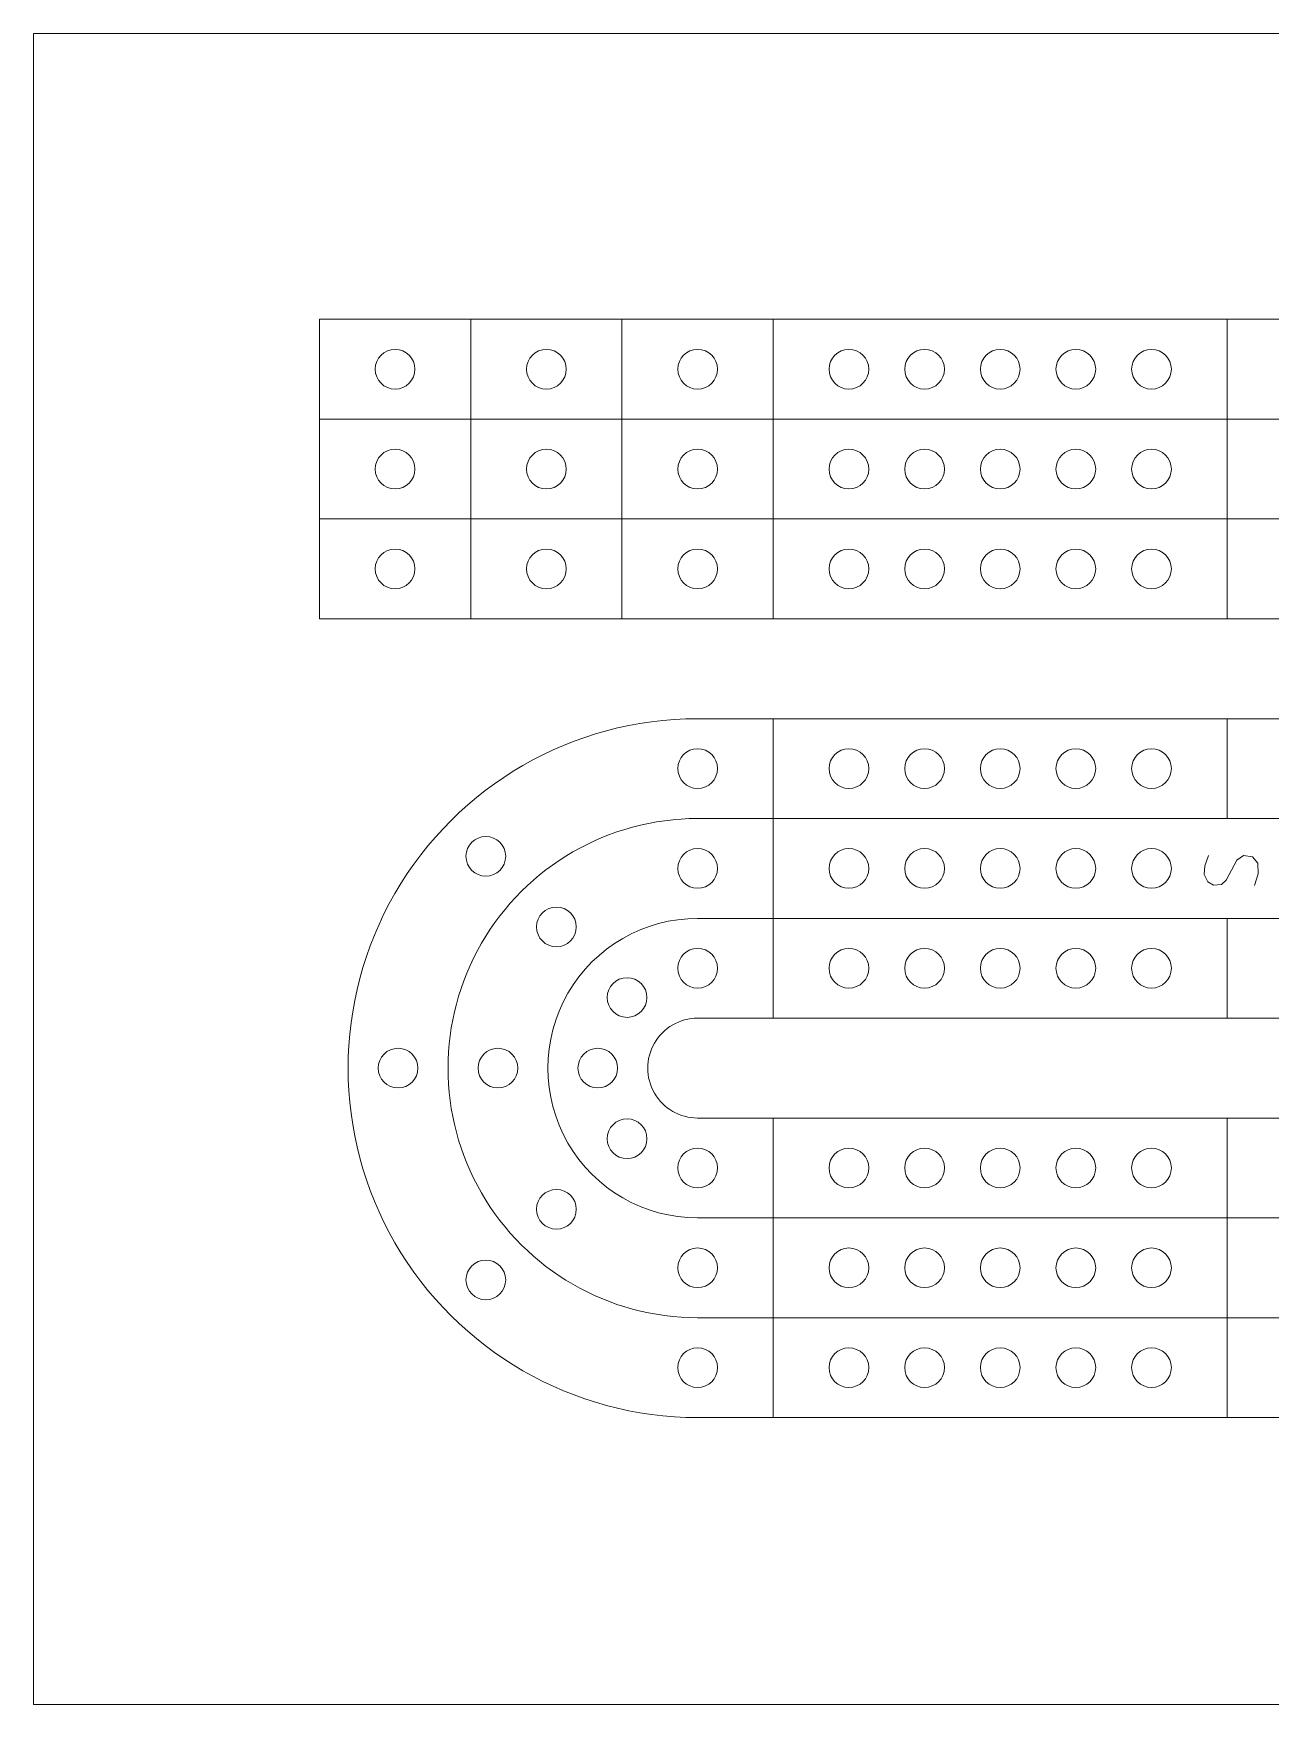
# Model space of a CAD drawing. Header units: centimetres. Extents: x 5.4 to 39.5, y -23.4 to 2.5.
# Drawn here: x 5.39 to 14.05, y -22.68 to -10.99 of the extents above; entities that cross this region are included whole.
import ezdxf

# ---------------------------------------------------------------- set-up
doc = ezdxf.new("R2010")
doc.units = ezdxf.units.CM
doc.header["$MEASUREMENT"] = 0
doc.layers.add('layer 1', color=7, linetype='Continuous')

msp = doc.modelspace()

# ---------------------------------------------------------------- linework, layer by layer
at = {"layer": 'layer 1', "color": 250, "lineweight": 20}
msp.add_lwpolyline([(5.39148, -22.67807), (39.13386, -22.67807), (39.13386, -10.98671), (5.39148, -10.98671), (5.39148, -22.67807)], close=True, dxfattribs=at)
at = {"layer": 'layer 1', "lineweight": 9}
for points in [[(7.39148, -12.98671), (7.39148, -12.98671), (10.56648, -12.98671), (10.56648, -12.98671)], [(7.39148, -15.08221), (7.39148, -15.08221), (7.39148, -12.98671), (7.39148, -12.98671)], [(8.45015, -15.08221), (8.45015, -15.08221), (8.45015, -12.98671), (8.45015, -12.98671)], [(9.50831, -15.08221), (9.50831, -15.08221), (9.50831, -12.98671), (9.50831, -12.98671)], [(10.56648, -15.08221), (10.56648, -15.08221), (10.56648, -12.98671), (10.56648, -12.98671)], [(10.56648, -12.98671), (10.56648, -12.98671), (33.32081, -12.98671), (33.32081, -12.98671)], [(13.74148, -15.08221), (13.74148, -15.08221), (13.74148, -12.98671), (13.74148, -12.98671)], [(7.39148, -13.68521), (7.39148, -13.68521), (10.56648, -13.68521), (10.56648, -13.68521)], [(10.56648, -13.68521), (10.56648, -13.68521), (33.32081, -13.68521), (33.32081, -13.68521)], [(7.39148, -14.38371), (7.39148, -14.38371), (10.56648, -14.38371), (10.56648, -14.38371)], [(10.56648, -14.38371), (10.56648, -14.38371), (33.32081, -14.38371), (33.32081, -14.38371)], [(7.39148, -15.08221), (7.39148, -15.08221), (10.56648, -15.08221), (10.56648, -15.08221)], [(10.56648, -15.08221), (10.56648, -15.08221), (33.32081, -15.08221), (33.32081, -15.08221)], [(10.03765, -15.78071), (10.03765, -15.78071), (32.79148, -15.78071), (32.79148, -15.78071)], [(10.56648, -17.87621), (10.56648, -17.87621), (10.56648, -15.78071), (10.56648, -15.78071)], [(13.74148, -16.47921), (13.74148, -16.47921), (13.74148, -15.78071), (13.74148, -15.78071)], [(10.03765, -16.47921), (10.03765, -16.47921), (32.79148, -16.47921), (32.79148, -16.47921)], [(13.58166, -16.87142), (13.58166, -16.87142), (13.58636, -16.80994), (13.58636, -16.80994)], [(13.58636, -16.80994), (13.58636, -16.80994), (13.61081, -16.73788), (13.61081, -16.73788)], [(13.80965, -16.77034), (13.80965, -16.77034), (13.73542, -16.91155), (13.73542, -16.91155)], [(13.85614, -16.73896), (13.85614, -16.73896), (13.80965, -16.77034), (13.80965, -16.77034)], [(13.91792, -16.74642), (13.91792, -16.74642), (13.85614, -16.73896), (13.85614, -16.73896)], [(13.95686, -16.79112), (13.95686, -16.79112), (13.91792, -16.74642), (13.91792, -16.74642)], [(13.95838, -16.86735), (13.95838, -16.86735), (13.95686, -16.79112), (13.95686, -16.79112)], [(13.60531, -16.92231), (13.60531, -16.92231), (13.58166, -16.87142), (13.58166, -16.87142)], [(13.64674, -16.94566), (13.64674, -16.94566), (13.60531, -16.92231), (13.60531, -16.92231)], [(13.70181, -16.93988), (13.70181, -16.93988), (13.64674, -16.94566), (13.64674, -16.94566)], [(13.73542, -16.91155), (13.73542, -16.91155), (13.70181, -16.93988), (13.70181, -16.93988)], [(13.93185, -16.94786), (13.93185, -16.94786), (13.95838, -16.86735), (13.95838, -16.86735)], [(10.03765, -17.17771), (10.03765, -17.17771), (32.79148, -17.17771), (32.79148, -17.17771)], [(13.74148, -17.87621), (13.74148, -17.87621), (13.74148, -17.17771), (13.74148, -17.17771)], [(10.03765, -17.87621), (10.03765, -17.87621), (32.79148, -17.87621), (32.79148, -17.87621)], [(10.03765, -18.57471), (10.03765, -18.57471), (33.32081, -18.57471), (33.32081, -18.57471)], [(10.56648, -20.67021), (10.56648, -20.67021), (10.56648, -18.57471), (10.56648, -18.57471)], [(13.74148, -20.67021), (13.74148, -20.67021), (13.74148, -18.57471), (13.74148, -18.57471)], [(10.03765, -19.27321), (10.03765, -19.27321), (33.32081, -19.27321), (33.32081, -19.27321)], [(10.03765, -19.97171), (10.03765, -19.97171), (33.32081, -19.97171), (33.32081, -19.97171)], [(10.03765, -20.67021), (10.03765, -20.67021), (33.32081, -20.67021), (33.32081, -20.67021)]]:
    msp.add_open_spline(points, degree=3, dxfattribs=at)
for points, knots in [([(8.06023, -13.33596), (8.06023, -13.25924), (7.99804, -13.19705), (7.92132, -13.19705), (7.92132, -13.19705), (7.8446, -13.19705), (7.78241, -13.25924), (7.78241, -13.33596), (7.78241, -13.33596), (7.78241, -13.41268), (7.8446, -13.47487), (7.92132, -13.47487), (7.92132, -13.47487), (7.99804, -13.47487), (8.06023, -13.41268), (8.06023, -13.33596)], [0, 0, 0, 0, 0.2, 0.2, 0.2, 0.2, 0.4, 0.4, 0.4, 0.4, 0.6, 0.6, 0.6, 0.6, 1, 1, 1, 1]), ([(9.11839, -13.33596), (9.11839, -13.25924), (9.0562, -13.19705), (8.97949, -13.19705), (8.97949, -13.19705), (8.90277, -13.19705), (8.84058, -13.25924), (8.84058, -13.33596), (8.84058, -13.33596), (8.84058, -13.41268), (8.90277, -13.47487), (8.97948, -13.47487), (8.97948, -13.47487), (9.0562, -13.47487), (9.11839, -13.41268), (9.11839, -13.33596)], [0, 0, 0, 0, 0.2, 0.2, 0.2, 0.2, 0.4, 0.4, 0.4, 0.4, 0.6, 0.6, 0.6, 0.6, 1, 1, 1, 1]), ([(10.17656, -13.33596), (10.17656, -13.25924), (10.11437, -13.19705), (10.03765, -13.19705), (10.03765, -13.19705), (9.96093, -13.19705), (9.89874, -13.25924), (9.89874, -13.33596), (9.89874, -13.33596), (9.89874, -13.41268), (9.96093, -13.47487), (10.03765, -13.47487), (10.03765, -13.47487), (10.11436, -13.47487), (10.17656, -13.41268), (10.17656, -13.33596)], [0, 0, 0, 0, 0.2, 0.2, 0.2, 0.2, 0.4, 0.4, 0.4, 0.4, 0.6, 0.6, 0.6, 0.6, 1, 1, 1, 1]), ([(11.23472, -13.33596), (11.23472, -13.25924), (11.17253, -13.19705), (11.09581, -13.19705), (11.09581, -13.19705), (11.0191, -13.19705), (10.95691, -13.25924), (10.95691, -13.33596), (10.95691, -13.33596), (10.95691, -13.41268), (11.0191, -13.47487), (11.09581, -13.47487), (11.09581, -13.47487), (11.17253, -13.47487), (11.23472, -13.41268), (11.23472, -13.33596)], [0, 0, 0, 0, 0.2, 0.2, 0.2, 0.2, 0.4, 0.4, 0.4, 0.4, 0.6, 0.6, 0.6, 0.6, 1, 1, 1, 1]), ([(11.7638, -13.33596), (11.7638, -13.25924), (11.70161, -13.19705), (11.6249, -13.19705), (11.6249, -13.19705), (11.54818, -13.19705), (11.48599, -13.25924), (11.48599, -13.33596), (11.48599, -13.33596), (11.48599, -13.41268), (11.54818, -13.47487), (11.62489, -13.47487), (11.62489, -13.47487), (11.70161, -13.47487), (11.7638, -13.41268), (11.7638, -13.33596)], [0, 0, 0, 0, 0.2, 0.2, 0.2, 0.2, 0.4, 0.4, 0.4, 0.4, 0.6, 0.6, 0.6, 0.6, 1, 1, 1, 1]), ([(12.29288, -13.33596), (12.29288, -13.25924), (12.23069, -13.19705), (12.15398, -13.19705), (12.15398, -13.19705), (12.07726, -13.19705), (12.01507, -13.25924), (12.01507, -13.33596), (12.01507, -13.33596), (12.01507, -13.41268), (12.07726, -13.47487), (12.15398, -13.47487), (12.15398, -13.47487), (12.23069, -13.47487), (12.29288, -13.41268), (12.29288, -13.33596)], [0, 0, 0, 0, 0.2, 0.2, 0.2, 0.2, 0.4, 0.4, 0.4, 0.4, 0.6, 0.6, 0.6, 0.6, 1, 1, 1, 1]), ([(12.82197, -13.33596), (12.82197, -13.25924), (12.75978, -13.19705), (12.68306, -13.19705), (12.68306, -13.19705), (12.60634, -13.19705), (12.54415, -13.25924), (12.54415, -13.33596), (12.54415, -13.33596), (12.54415, -13.41268), (12.60634, -13.47487), (12.68306, -13.47487), (12.68306, -13.47487), (12.75977, -13.47487), (12.82197, -13.41268), (12.82197, -13.33596)], [0, 0, 0, 0, 0.2, 0.2, 0.2, 0.2, 0.4, 0.4, 0.4, 0.4, 0.6, 0.6, 0.6, 0.6, 1, 1, 1, 1]), ([(13.35105, -13.33596), (13.35105, -13.25924), (13.28886, -13.19705), (13.21214, -13.19705), (13.21214, -13.19705), (13.13542, -13.19705), (13.07323, -13.25924), (13.07323, -13.33596), (13.07323, -13.33596), (13.07323, -13.41268), (13.13542, -13.47487), (13.21214, -13.47487), (13.21214, -13.47487), (13.28886, -13.47487), (13.35105, -13.41268), (13.35105, -13.33596)], [0, 0, 0, 0, 0.2, 0.2, 0.2, 0.2, 0.4, 0.4, 0.4, 0.4, 0.6, 0.6, 0.6, 0.6, 1, 1, 1, 1]), ([(8.06023, -14.03446), (8.06023, -13.95774), (7.99804, -13.89555), (7.92132, -13.89555), (7.92132, -13.89555), (7.8446, -13.89555), (7.78241, -13.95774), (7.78241, -14.03446), (7.78241, -14.03446), (7.78241, -14.11118), (7.8446, -14.17337), (7.92132, -14.17337), (7.92132, -14.17337), (7.99804, -14.17337), (8.06023, -14.11118), (8.06023, -14.03446)], [0, 0, 0, 0, 0.2, 0.2, 0.2, 0.2, 0.4, 0.4, 0.4, 0.4, 0.6, 0.6, 0.6, 0.6, 1, 1, 1, 1]), ([(9.11839, -14.03446), (9.11839, -13.95774), (9.0562, -13.89555), (8.97949, -13.89555), (8.97949, -13.89555), (8.90277, -13.89555), (8.84058, -13.95774), (8.84058, -14.03446), (8.84058, -14.03446), (8.84058, -14.11118), (8.90277, -14.17337), (8.97948, -14.17337), (8.97948, -14.17337), (9.0562, -14.17337), (9.11839, -14.11118), (9.11839, -14.03446)], [0, 0, 0, 0, 0.2, 0.2, 0.2, 0.2, 0.4, 0.4, 0.4, 0.4, 0.6, 0.6, 0.6, 0.6, 1, 1, 1, 1]), ([(10.17656, -14.03446), (10.17656, -13.95774), (10.11437, -13.89555), (10.03765, -13.89555), (10.03765, -13.89555), (9.96093, -13.89555), (9.89874, -13.95774), (9.89874, -14.03446), (9.89874, -14.03446), (9.89874, -14.11118), (9.96093, -14.17337), (10.03765, -14.17337), (10.03765, -14.17337), (10.11436, -14.17337), (10.17656, -14.11118), (10.17656, -14.03446)], [0, 0, 0, 0, 0.2, 0.2, 0.2, 0.2, 0.4, 0.4, 0.4, 0.4, 0.6, 0.6, 0.6, 0.6, 1, 1, 1, 1]), ([(11.23472, -14.03446), (11.23472, -13.95774), (11.17253, -13.89555), (11.09581, -13.89555), (11.09581, -13.89555), (11.0191, -13.89555), (10.95691, -13.95774), (10.95691, -14.03446), (10.95691, -14.03446), (10.95691, -14.11118), (11.0191, -14.17337), (11.09581, -14.17337), (11.09581, -14.17337), (11.17253, -14.17337), (11.23472, -14.11118), (11.23472, -14.03446)], [0, 0, 0, 0, 0.2, 0.2, 0.2, 0.2, 0.4, 0.4, 0.4, 0.4, 0.6, 0.6, 0.6, 0.6, 1, 1, 1, 1]), ([(11.7638, -14.03446), (11.7638, -13.95774), (11.70161, -13.89555), (11.6249, -13.89555), (11.6249, -13.89555), (11.54818, -13.89555), (11.48599, -13.95774), (11.48599, -14.03446), (11.48599, -14.03446), (11.48599, -14.11118), (11.54818, -14.17337), (11.62489, -14.17337), (11.62489, -14.17337), (11.70161, -14.17337), (11.7638, -14.11118), (11.7638, -14.03446)], [0, 0, 0, 0, 0.2, 0.2, 0.2, 0.2, 0.4, 0.4, 0.4, 0.4, 0.6, 0.6, 0.6, 0.6, 1, 1, 1, 1]), ([(12.29288, -14.03446), (12.29288, -13.95774), (12.23069, -13.89555), (12.15398, -13.89555), (12.15398, -13.89555), (12.07726, -13.89555), (12.01507, -13.95774), (12.01507, -14.03446), (12.01507, -14.03446), (12.01507, -14.11118), (12.07726, -14.17337), (12.15398, -14.17337), (12.15398, -14.17337), (12.23069, -14.17337), (12.29288, -14.11118), (12.29288, -14.03446)], [0, 0, 0, 0, 0.2, 0.2, 0.2, 0.2, 0.4, 0.4, 0.4, 0.4, 0.6, 0.6, 0.6, 0.6, 1, 1, 1, 1]), ([(12.82197, -14.03446), (12.82197, -13.95774), (12.75978, -13.89555), (12.68306, -13.89555), (12.68306, -13.89555), (12.60634, -13.89555), (12.54415, -13.95774), (12.54415, -14.03446), (12.54415, -14.03446), (12.54415, -14.11118), (12.60634, -14.17337), (12.68306, -14.17337), (12.68306, -14.17337), (12.75977, -14.17337), (12.82197, -14.11118), (12.82197, -14.03446)], [0, 0, 0, 0, 0.2, 0.2, 0.2, 0.2, 0.4, 0.4, 0.4, 0.4, 0.6, 0.6, 0.6, 0.6, 1, 1, 1, 1]), ([(13.35105, -14.03446), (13.35105, -13.95774), (13.28886, -13.89555), (13.21214, -13.89555), (13.21214, -13.89555), (13.13542, -13.89555), (13.07323, -13.95774), (13.07323, -14.03446), (13.07323, -14.03446), (13.07323, -14.11118), (13.13542, -14.17337), (13.21214, -14.17337), (13.21214, -14.17337), (13.28886, -14.17337), (13.35105, -14.11118), (13.35105, -14.03446)], [0, 0, 0, 0, 0.2, 0.2, 0.2, 0.2, 0.4, 0.4, 0.4, 0.4, 0.6, 0.6, 0.6, 0.6, 1, 1, 1, 1]), ([(8.06023, -14.73296), (8.06023, -14.65624), (7.99804, -14.59405), (7.92132, -14.59405), (7.92132, -14.59405), (7.8446, -14.59405), (7.78241, -14.65624), (7.78241, -14.73296), (7.78241, -14.73296), (7.78241, -14.80968), (7.8446, -14.87187), (7.92132, -14.87187), (7.92132, -14.87187), (7.99804, -14.87187), (8.06023, -14.80968), (8.06023, -14.73296)], [0, 0, 0, 0, 0.2, 0.2, 0.2, 0.2, 0.4, 0.4, 0.4, 0.4, 0.6, 0.6, 0.6, 0.6, 1, 1, 1, 1]), ([(9.11839, -14.73296), (9.11839, -14.65624), (9.0562, -14.59405), (8.97949, -14.59405), (8.97949, -14.59405), (8.90277, -14.59405), (8.84058, -14.65624), (8.84058, -14.73296), (8.84058, -14.73296), (8.84058, -14.80968), (8.90277, -14.87187), (8.97948, -14.87187), (8.97948, -14.87187), (9.0562, -14.87187), (9.11839, -14.80968), (9.11839, -14.73296)], [0, 0, 0, 0, 0.2, 0.2, 0.2, 0.2, 0.4, 0.4, 0.4, 0.4, 0.6, 0.6, 0.6, 0.6, 1, 1, 1, 1]), ([(10.17656, -14.73296), (10.17656, -14.65624), (10.11437, -14.59405), (10.03765, -14.59405), (10.03765, -14.59405), (9.96093, -14.59405), (9.89874, -14.65624), (9.89874, -14.73296), (9.89874, -14.73296), (9.89874, -14.80968), (9.96093, -14.87187), (10.03765, -14.87187), (10.03765, -14.87187), (10.11436, -14.87187), (10.17656, -14.80968), (10.17656, -14.73296)], [0, 0, 0, 0, 0.2, 0.2, 0.2, 0.2, 0.4, 0.4, 0.4, 0.4, 0.6, 0.6, 0.6, 0.6, 1, 1, 1, 1]), ([(11.23472, -14.73296), (11.23472, -14.65624), (11.17253, -14.59405), (11.09581, -14.59405), (11.09581, -14.59405), (11.0191, -14.59405), (10.95691, -14.65624), (10.95691, -14.73296), (10.95691, -14.73296), (10.95691, -14.80968), (11.0191, -14.87187), (11.09581, -14.87187), (11.09581, -14.87187), (11.17253, -14.87187), (11.23472, -14.80968), (11.23472, -14.73296)], [0, 0, 0, 0, 0.2, 0.2, 0.2, 0.2, 0.4, 0.4, 0.4, 0.4, 0.6, 0.6, 0.6, 0.6, 1, 1, 1, 1]), ([(11.7638, -14.73296), (11.7638, -14.65624), (11.70161, -14.59405), (11.6249, -14.59405), (11.6249, -14.59405), (11.54818, -14.59405), (11.48599, -14.65624), (11.48599, -14.73296), (11.48599, -14.73296), (11.48599, -14.80968), (11.54818, -14.87187), (11.62489, -14.87187), (11.62489, -14.87187), (11.70161, -14.87187), (11.7638, -14.80968), (11.7638, -14.73296)], [0, 0, 0, 0, 0.2, 0.2, 0.2, 0.2, 0.4, 0.4, 0.4, 0.4, 0.6, 0.6, 0.6, 0.6, 1, 1, 1, 1]), ([(12.29288, -14.73296), (12.29288, -14.65624), (12.23069, -14.59405), (12.15398, -14.59405), (12.15398, -14.59405), (12.07726, -14.59405), (12.01507, -14.65624), (12.01507, -14.73296), (12.01507, -14.73296), (12.01507, -14.80968), (12.07726, -14.87187), (12.15398, -14.87187), (12.15398, -14.87187), (12.23069, -14.87187), (12.29288, -14.80968), (12.29288, -14.73296)], [0, 0, 0, 0, 0.2, 0.2, 0.2, 0.2, 0.4, 0.4, 0.4, 0.4, 0.6, 0.6, 0.6, 0.6, 1, 1, 1, 1]), ([(12.82197, -14.73296), (12.82197, -14.65624), (12.75978, -14.59405), (12.68306, -14.59405), (12.68306, -14.59405), (12.60634, -14.59405), (12.54415, -14.65624), (12.54415, -14.73296), (12.54415, -14.73296), (12.54415, -14.80968), (12.60634, -14.87187), (12.68306, -14.87187), (12.68306, -14.87187), (12.75977, -14.87187), (12.82197, -14.80968), (12.82197, -14.73296)], [0, 0, 0, 0, 0.2, 0.2, 0.2, 0.2, 0.4, 0.4, 0.4, 0.4, 0.6, 0.6, 0.6, 0.6, 1, 1, 1, 1]), ([(13.35105, -14.73296), (13.35105, -14.65624), (13.28886, -14.59405), (13.21214, -14.59405), (13.21214, -14.59405), (13.13542, -14.59405), (13.07323, -14.65624), (13.07323, -14.73296), (13.07323, -14.73296), (13.07323, -14.80968), (13.13542, -14.87187), (13.21214, -14.87187), (13.21214, -14.87187), (13.28886, -14.87187), (13.35105, -14.80968), (13.35105, -14.73296)], [0, 0, 0, 0, 0.2, 0.2, 0.2, 0.2, 0.4, 0.4, 0.4, 0.4, 0.6, 0.6, 0.6, 0.6, 1, 1, 1, 1]), ([(10.03765, -15.78071), (9.16422, -15.78071), (8.35715, -16.24668), (7.92043, -17.00309), (7.92043, -17.00309), (7.48372, -17.75949), (7.48372, -18.69143), (7.92043, -19.44783), (7.92043, -19.44783), (8.35715, -20.20424), (9.16422, -20.67021), (10.03765, -20.67021)], [0, 0, 0, 0, 0.25, 0.25, 0.25, 0.25, 0.5, 0.5, 0.5, 0.5, 1, 1, 1, 1]), ([(10.17656, -16.12996), (10.17656, -16.05324), (10.11437, -15.99105), (10.03765, -15.99105), (10.03765, -15.99105), (9.96093, -15.99105), (9.89874, -16.05324), (9.89874, -16.12996), (9.89874, -16.12996), (9.89874, -16.20668), (9.96093, -16.26887), (10.03765, -16.26887), (10.03765, -16.26887), (10.11436, -16.26887), (10.17656, -16.20668), (10.17656, -16.12996)], [0, 0, 0, 0, 0.2, 0.2, 0.2, 0.2, 0.4, 0.4, 0.4, 0.4, 0.6, 0.6, 0.6, 0.6, 1, 1, 1, 1]), ([(11.23472, -16.12996), (11.23472, -16.05324), (11.17253, -15.99105), (11.09581, -15.99105), (11.09581, -15.99105), (11.0191, -15.99105), (10.95691, -16.05324), (10.95691, -16.12996), (10.95691, -16.12996), (10.95691, -16.20668), (11.0191, -16.26887), (11.09581, -16.26887), (11.09581, -16.26887), (11.17253, -16.26887), (11.23472, -16.20668), (11.23472, -16.12996)], [0, 0, 0, 0, 0.2, 0.2, 0.2, 0.2, 0.4, 0.4, 0.4, 0.4, 0.6, 0.6, 0.6, 0.6, 1, 1, 1, 1]), ([(11.7638, -16.12996), (11.7638, -16.05324), (11.70161, -15.99105), (11.6249, -15.99105), (11.6249, -15.99105), (11.54818, -15.99105), (11.48599, -16.05324), (11.48599, -16.12996), (11.48599, -16.12996), (11.48599, -16.20668), (11.54818, -16.26887), (11.62489, -16.26887), (11.62489, -16.26887), (11.70161, -16.26887), (11.7638, -16.20668), (11.7638, -16.12996)], [0, 0, 0, 0, 0.2, 0.2, 0.2, 0.2, 0.4, 0.4, 0.4, 0.4, 0.6, 0.6, 0.6, 0.6, 1, 1, 1, 1]), ([(12.29288, -16.12996), (12.29288, -16.05324), (12.23069, -15.99105), (12.15398, -15.99105), (12.15398, -15.99105), (12.07726, -15.99105), (12.01507, -16.05324), (12.01507, -16.12996), (12.01507, -16.12996), (12.01507, -16.20668), (12.07726, -16.26887), (12.15398, -16.26887), (12.15398, -16.26887), (12.23069, -16.26887), (12.29288, -16.20668), (12.29288, -16.12996)], [0, 0, 0, 0, 0.2, 0.2, 0.2, 0.2, 0.4, 0.4, 0.4, 0.4, 0.6, 0.6, 0.6, 0.6, 1, 1, 1, 1]), ([(12.82197, -16.12996), (12.82197, -16.05324), (12.75978, -15.99105), (12.68306, -15.99105), (12.68306, -15.99105), (12.60634, -15.99105), (12.54415, -16.05324), (12.54415, -16.12996), (12.54415, -16.12996), (12.54415, -16.20668), (12.60634, -16.26887), (12.68306, -16.26887), (12.68306, -16.26887), (12.75977, -16.26887), (12.82197, -16.20668), (12.82197, -16.12996)], [0, 0, 0, 0, 0.2, 0.2, 0.2, 0.2, 0.4, 0.4, 0.4, 0.4, 0.6, 0.6, 0.6, 0.6, 1, 1, 1, 1]), ([(13.35105, -16.12996), (13.35105, -16.05324), (13.28886, -15.99105), (13.21214, -15.99105), (13.21214, -15.99105), (13.13542, -15.99105), (13.07323, -16.05324), (13.07323, -16.12996), (13.07323, -16.12996), (13.07323, -16.20668), (13.13542, -16.26887), (13.21214, -16.26887), (13.21214, -16.26887), (13.28886, -16.26887), (13.35105, -16.20668), (13.35105, -16.12996)], [0, 0, 0, 0, 0.2, 0.2, 0.2, 0.2, 0.4, 0.4, 0.4, 0.4, 0.6, 0.6, 0.6, 0.6, 1, 1, 1, 1]), ([(10.03765, -16.47921), (9.41377, -16.47921), (8.83729, -16.81204), (8.52535, -17.35234), (8.52535, -17.35234), (8.21341, -17.89263), (8.21341, -18.55829), (8.52535, -19.09858), (8.52535, -19.09858), (8.83729, -19.63888), (9.41377, -19.97171), (10.03765, -19.97171)], [0, 0, 0, 0, 0.25, 0.25, 0.25, 0.25, 0.5, 0.5, 0.5, 0.5, 1, 1, 1, 1]), ([(8.69481, -16.74372), (8.69481, -16.667), (8.63262, -16.60481), (8.55591, -16.60481), (8.55591, -16.60481), (8.47919, -16.60481), (8.417, -16.667), (8.417, -16.74372), (8.417, -16.74372), (8.417, -16.82043), (8.47919, -16.88263), (8.55591, -16.88263), (8.55591, -16.88263), (8.63262, -16.88263), (8.69481, -16.82044), (8.69481, -16.74372)], [0, 0, 0, 0, 0.2, 0.2, 0.2, 0.2, 0.4, 0.4, 0.4, 0.4, 0.6, 0.6, 0.6, 0.6, 1, 1, 1, 1]), ([(10.17656, -16.82846), (10.17656, -16.75174), (10.11437, -16.68955), (10.03765, -16.68955), (10.03765, -16.68955), (9.96093, -16.68955), (9.89874, -16.75174), (9.89874, -16.82846), (9.89874, -16.82846), (9.89874, -16.90518), (9.96093, -16.96737), (10.03765, -16.96737), (10.03765, -16.96737), (10.11436, -16.96737), (10.17656, -16.90518), (10.17656, -16.82846)], [0, 0, 0, 0, 0.2, 0.2, 0.2, 0.2, 0.4, 0.4, 0.4, 0.4, 0.6, 0.6, 0.6, 0.6, 1, 1, 1, 1]), ([(11.23472, -16.82846), (11.23472, -16.75174), (11.17253, -16.68955), (11.09581, -16.68955), (11.09581, -16.68955), (11.0191, -16.68955), (10.95691, -16.75174), (10.95691, -16.82846), (10.95691, -16.82846), (10.95691, -16.90518), (11.0191, -16.96737), (11.09581, -16.96737), (11.09581, -16.96737), (11.17253, -16.96737), (11.23472, -16.90518), (11.23472, -16.82846)], [0, 0, 0, 0, 0.2, 0.2, 0.2, 0.2, 0.4, 0.4, 0.4, 0.4, 0.6, 0.6, 0.6, 0.6, 1, 1, 1, 1]), ([(11.7638, -16.82846), (11.7638, -16.75174), (11.70161, -16.68955), (11.6249, -16.68955), (11.6249, -16.68955), (11.54818, -16.68955), (11.48599, -16.75174), (11.48599, -16.82846), (11.48599, -16.82846), (11.48599, -16.90518), (11.54818, -16.96737), (11.62489, -16.96737), (11.62489, -16.96737), (11.70161, -16.96737), (11.7638, -16.90518), (11.7638, -16.82846)], [0, 0, 0, 0, 0.2, 0.2, 0.2, 0.2, 0.4, 0.4, 0.4, 0.4, 0.6, 0.6, 0.6, 0.6, 1, 1, 1, 1]), ([(12.29288, -16.82846), (12.29288, -16.75174), (12.23069, -16.68955), (12.15398, -16.68955), (12.15398, -16.68955), (12.07726, -16.68955), (12.01507, -16.75174), (12.01507, -16.82846), (12.01507, -16.82846), (12.01507, -16.90518), (12.07726, -16.96737), (12.15398, -16.96737), (12.15398, -16.96737), (12.23069, -16.96737), (12.29288, -16.90518), (12.29288, -16.82846)], [0, 0, 0, 0, 0.2, 0.2, 0.2, 0.2, 0.4, 0.4, 0.4, 0.4, 0.6, 0.6, 0.6, 0.6, 1, 1, 1, 1]), ([(12.82197, -16.82846), (12.82197, -16.75174), (12.75978, -16.68955), (12.68306, -16.68955), (12.68306, -16.68955), (12.60634, -16.68955), (12.54415, -16.75174), (12.54415, -16.82846), (12.54415, -16.82846), (12.54415, -16.90518), (12.60634, -16.96737), (12.68306, -16.96737), (12.68306, -16.96737), (12.75977, -16.96737), (12.82197, -16.90518), (12.82197, -16.82846)], [0, 0, 0, 0, 0.2, 0.2, 0.2, 0.2, 0.4, 0.4, 0.4, 0.4, 0.6, 0.6, 0.6, 0.6, 1, 1, 1, 1]), ([(13.35105, -16.82846), (13.35105, -16.75174), (13.28886, -16.68955), (13.21214, -16.68955), (13.21214, -16.68955), (13.13542, -16.68955), (13.07323, -16.75174), (13.07323, -16.82846), (13.07323, -16.82846), (13.07323, -16.90518), (13.13542, -16.96737), (13.21214, -16.96737), (13.21214, -16.96737), (13.28886, -16.96737), (13.35105, -16.90518), (13.35105, -16.82846)], [0, 0, 0, 0, 0.2, 0.2, 0.2, 0.2, 0.4, 0.4, 0.4, 0.4, 0.6, 0.6, 0.6, 0.6, 1, 1, 1, 1]), ([(9.18873, -17.23763), (9.18873, -17.16091), (9.12654, -17.09872), (9.04982, -17.09872), (9.04982, -17.09872), (8.9731, -17.09872), (8.91091, -17.16091), (8.91091, -17.23763), (8.91091, -17.23763), (8.91091, -17.31435), (8.9731, -17.37654), (9.04982, -17.37654), (9.04982, -17.37654), (9.12654, -17.37654), (9.18873, -17.31435), (9.18873, -17.23763)], [0, 0, 0, 0, 0.2, 0.2, 0.2, 0.2, 0.4, 0.4, 0.4, 0.4, 0.6, 0.6, 0.6, 0.6, 1, 1, 1, 1]), ([(10.03765, -17.17771), (9.66332, -17.17771), (9.31743, -17.37741), (9.13027, -17.70159), (9.13027, -17.70159), (8.94311, -18.02576), (8.94311, -18.42516), (9.13027, -18.74933), (9.13027, -18.74933), (9.31743, -19.07351), (9.66332, -19.27321), (10.03765, -19.27321)], [0, 0, 0, 0, 0.25, 0.25, 0.25, 0.25, 0.5, 0.5, 0.5, 0.5, 1, 1, 1, 1]), ([(10.17656, -17.52696), (10.17656, -17.45024), (10.11437, -17.38805), (10.03765, -17.38805), (10.03765, -17.38805), (9.96093, -17.38805), (9.89874, -17.45024), (9.89874, -17.52696), (9.89874, -17.52696), (9.89874, -17.60368), (9.96093, -17.66587), (10.03765, -17.66587), (10.03765, -17.66587), (10.11436, -17.66587), (10.17656, -17.60368), (10.17656, -17.52696)], [0, 0, 0, 0, 0.2, 0.2, 0.2, 0.2, 0.4, 0.4, 0.4, 0.4, 0.6, 0.6, 0.6, 0.6, 1, 1, 1, 1]), ([(11.23472, -17.52696), (11.23472, -17.45024), (11.17253, -17.38805), (11.09581, -17.38805), (11.09581, -17.38805), (11.0191, -17.38805), (10.95691, -17.45024), (10.95691, -17.52696), (10.95691, -17.52696), (10.95691, -17.60368), (11.0191, -17.66587), (11.09581, -17.66587), (11.09581, -17.66587), (11.17253, -17.66587), (11.23472, -17.60368), (11.23472, -17.52696)], [0, 0, 0, 0, 0.2, 0.2, 0.2, 0.2, 0.4, 0.4, 0.4, 0.4, 0.6, 0.6, 0.6, 0.6, 1, 1, 1, 1]), ([(11.7638, -17.52696), (11.7638, -17.45024), (11.70161, -17.38805), (11.6249, -17.38805), (11.6249, -17.38805), (11.54818, -17.38805), (11.48599, -17.45024), (11.48599, -17.52696), (11.48599, -17.52696), (11.48599, -17.60368), (11.54818, -17.66587), (11.62489, -17.66587), (11.62489, -17.66587), (11.70161, -17.66587), (11.7638, -17.60368), (11.7638, -17.52696)], [0, 0, 0, 0, 0.2, 0.2, 0.2, 0.2, 0.4, 0.4, 0.4, 0.4, 0.6, 0.6, 0.6, 0.6, 1, 1, 1, 1]), ([(12.29288, -17.52696), (12.29288, -17.45024), (12.23069, -17.38805), (12.15398, -17.38805), (12.15398, -17.38805), (12.07726, -17.38805), (12.01507, -17.45024), (12.01507, -17.52696), (12.01507, -17.52696), (12.01507, -17.60368), (12.07726, -17.66587), (12.15398, -17.66587), (12.15398, -17.66587), (12.23069, -17.66587), (12.29288, -17.60368), (12.29288, -17.52696)], [0, 0, 0, 0, 0.2, 0.2, 0.2, 0.2, 0.4, 0.4, 0.4, 0.4, 0.6, 0.6, 0.6, 0.6, 1, 1, 1, 1]), ([(12.82197, -17.52696), (12.82197, -17.45024), (12.75978, -17.38805), (12.68306, -17.38805), (12.68306, -17.38805), (12.60634, -17.38805), (12.54415, -17.45024), (12.54415, -17.52696), (12.54415, -17.52696), (12.54415, -17.60368), (12.60634, -17.66587), (12.68306, -17.66587), (12.68306, -17.66587), (12.75977, -17.66587), (12.82197, -17.60368), (12.82197, -17.52696)], [0, 0, 0, 0, 0.2, 0.2, 0.2, 0.2, 0.4, 0.4, 0.4, 0.4, 0.6, 0.6, 0.6, 0.6, 1, 1, 1, 1]), ([(13.35105, -17.52696), (13.35105, -17.45024), (13.28886, -17.38805), (13.21214, -17.38805), (13.21214, -17.38805), (13.13542, -17.38805), (13.07323, -17.45024), (13.07323, -17.52696), (13.07323, -17.52696), (13.07323, -17.60368), (13.13542, -17.66587), (13.21214, -17.66587), (13.21214, -17.66587), (13.28886, -17.66587), (13.35105, -17.60368), (13.35105, -17.52696)], [0, 0, 0, 0, 0.2, 0.2, 0.2, 0.2, 0.4, 0.4, 0.4, 0.4, 0.6, 0.6, 0.6, 0.6, 1, 1, 1, 1]), ([(9.68264, -17.73155), (9.68264, -17.65483), (9.62045, -17.59264), (9.54374, -17.59264), (9.54374, -17.59264), (9.46702, -17.59264), (9.40483, -17.65483), (9.40483, -17.73155), (9.40483, -17.73155), (9.40483, -17.80826), (9.46702, -17.87045), (9.54374, -17.87045), (9.54374, -17.87045), (9.62045, -17.87045), (9.68264, -17.80826), (9.68264, -17.73155)], [0, 0, 0, 0, 0.2, 0.2, 0.2, 0.2, 0.4, 0.4, 0.4, 0.4, 0.6, 0.6, 0.6, 0.6, 1, 1, 1, 1]), ([(10.03765, -17.87621), (9.91287, -17.87621), (9.79758, -17.94278), (9.73519, -18.05084), (9.73519, -18.05084), (9.6728, -18.15889), (9.6728, -18.29203), (9.73519, -18.40008), (9.73519, -18.40008), (9.79758, -18.50814), (9.91287, -18.57471), (10.03765, -18.57471)], [0, 0, 0, 0, 0.25, 0.25, 0.25, 0.25, 0.5, 0.5, 0.5, 0.5, 1, 1, 1, 1]), ([(8.08106, -18.22546), (8.08106, -18.14874), (8.01887, -18.08655), (7.94215, -18.08655), (7.94215, -18.08655), (7.86543, -18.08655), (7.80324, -18.14874), (7.80324, -18.22546), (7.80324, -18.22546), (7.80324, -18.30218), (7.86543, -18.36437), (7.94215, -18.36437), (7.94215, -18.36437), (8.01886, -18.36437), (8.08106, -18.30218), (8.08106, -18.22546)], [0, 0, 0, 0, 0.2, 0.2, 0.2, 0.2, 0.4, 0.4, 0.4, 0.4, 0.6, 0.6, 0.6, 0.6, 1, 1, 1, 1]), ([(8.77956, -18.22546), (8.77956, -18.14874), (8.71737, -18.08655), (8.64065, -18.08655), (8.64065, -18.08655), (8.56393, -18.08655), (8.50174, -18.14874), (8.50174, -18.22546), (8.50174, -18.22546), (8.50174, -18.30218), (8.56393, -18.36437), (8.64065, -18.36437), (8.64065, -18.36437), (8.71736, -18.36437), (8.77956, -18.30218), (8.77956, -18.22546)], [0, 0, 0, 0, 0.2, 0.2, 0.2, 0.2, 0.4, 0.4, 0.4, 0.4, 0.6, 0.6, 0.6, 0.6, 1, 1, 1, 1]), ([(9.47806, -18.22546), (9.47806, -18.14874), (9.41587, -18.08655), (9.33915, -18.08655), (9.33915, -18.08655), (9.26243, -18.08655), (9.20024, -18.14874), (9.20024, -18.22546), (9.20024, -18.22546), (9.20024, -18.30218), (9.26243, -18.36437), (9.33915, -18.36437), (9.33915, -18.36437), (9.41586, -18.36437), (9.47806, -18.30218), (9.47806, -18.22546)], [0, 0, 0, 0, 0.2, 0.2, 0.2, 0.2, 0.4, 0.4, 0.4, 0.4, 0.6, 0.6, 0.6, 0.6, 1, 1, 1, 1]), ([(9.68264, -18.71937), (9.68264, -18.64266), (9.62045, -18.58047), (9.54374, -18.58047), (9.54374, -18.58047), (9.46702, -18.58047), (9.40483, -18.64266), (9.40483, -18.71937), (9.40483, -18.71937), (9.40483, -18.79609), (9.46702, -18.85828), (9.54374, -18.85828), (9.54374, -18.85828), (9.62045, -18.85828), (9.68264, -18.79609), (9.68264, -18.71937)], [0, 0, 0, 0, 0.2, 0.2, 0.2, 0.2, 0.4, 0.4, 0.4, 0.4, 0.6, 0.6, 0.6, 0.6, 1, 1, 1, 1]), ([(10.17656, -18.92396), (10.17656, -18.84724), (10.11437, -18.78505), (10.03765, -18.78505), (10.03765, -18.78505), (9.96093, -18.78505), (9.89874, -18.84724), (9.89874, -18.92396), (9.89874, -18.92396), (9.89874, -19.00068), (9.96093, -19.06287), (10.03765, -19.06287), (10.03765, -19.06287), (10.11436, -19.06287), (10.17656, -19.00068), (10.17656, -18.92396)], [0, 0, 0, 0, 0.2, 0.2, 0.2, 0.2, 0.4, 0.4, 0.4, 0.4, 0.6, 0.6, 0.6, 0.6, 1, 1, 1, 1]), ([(11.23472, -18.92396), (11.23472, -18.84724), (11.17253, -18.78505), (11.09581, -18.78505), (11.09581, -18.78505), (11.0191, -18.78505), (10.95691, -18.84724), (10.95691, -18.92396), (10.95691, -18.92396), (10.95691, -19.00068), (11.0191, -19.06287), (11.09581, -19.06287), (11.09581, -19.06287), (11.17253, -19.06287), (11.23472, -19.00068), (11.23472, -18.92396)], [0, 0, 0, 0, 0.2, 0.2, 0.2, 0.2, 0.4, 0.4, 0.4, 0.4, 0.6, 0.6, 0.6, 0.6, 1, 1, 1, 1]), ([(11.7638, -18.92396), (11.7638, -18.84724), (11.70161, -18.78505), (11.6249, -18.78505), (11.6249, -18.78505), (11.54818, -18.78505), (11.48599, -18.84724), (11.48599, -18.92396), (11.48599, -18.92396), (11.48599, -19.00068), (11.54818, -19.06287), (11.62489, -19.06287), (11.62489, -19.06287), (11.70161, -19.06287), (11.7638, -19.00068), (11.7638, -18.92396)], [0, 0, 0, 0, 0.2, 0.2, 0.2, 0.2, 0.4, 0.4, 0.4, 0.4, 0.6, 0.6, 0.6, 0.6, 1, 1, 1, 1]), ([(12.29288, -18.92396), (12.29288, -18.84724), (12.23069, -18.78505), (12.15398, -18.78505), (12.15398, -18.78505), (12.07726, -18.78505), (12.01507, -18.84724), (12.01507, -18.92396), (12.01507, -18.92396), (12.01507, -19.00068), (12.07726, -19.06287), (12.15398, -19.06287), (12.15398, -19.06287), (12.23069, -19.06287), (12.29288, -19.00068), (12.29288, -18.92396)], [0, 0, 0, 0, 0.2, 0.2, 0.2, 0.2, 0.4, 0.4, 0.4, 0.4, 0.6, 0.6, 0.6, 0.6, 1, 1, 1, 1]), ([(12.82197, -18.92396), (12.82197, -18.84724), (12.75978, -18.78505), (12.68306, -18.78505), (12.68306, -18.78505), (12.60634, -18.78505), (12.54415, -18.84724), (12.54415, -18.92396), (12.54415, -18.92396), (12.54415, -19.00068), (12.60634, -19.06287), (12.68306, -19.06287), (12.68306, -19.06287), (12.75977, -19.06287), (12.82197, -19.00068), (12.82197, -18.92396)], [0, 0, 0, 0, 0.2, 0.2, 0.2, 0.2, 0.4, 0.4, 0.4, 0.4, 0.6, 0.6, 0.6, 0.6, 1, 1, 1, 1]), ([(13.35105, -18.92396), (13.35105, -18.84724), (13.28886, -18.78505), (13.21214, -18.78505), (13.21214, -18.78505), (13.13542, -18.78505), (13.07323, -18.84724), (13.07323, -18.92396), (13.07323, -18.92396), (13.07323, -19.00068), (13.13542, -19.06287), (13.21214, -19.06287), (13.21214, -19.06287), (13.28886, -19.06287), (13.35105, -19.00068), (13.35105, -18.92396)], [0, 0, 0, 0, 0.2, 0.2, 0.2, 0.2, 0.4, 0.4, 0.4, 0.4, 0.6, 0.6, 0.6, 0.6, 1, 1, 1, 1]), ([(9.18873, -19.21329), (9.18873, -19.13657), (9.12654, -19.07438), (9.04982, -19.07438), (9.04982, -19.07438), (8.9731, -19.07438), (8.91091, -19.13657), (8.91091, -19.21329), (8.91091, -19.21329), (8.91091, -19.29), (8.9731, -19.3522), (9.04982, -19.3522), (9.04982, -19.3522), (9.12654, -19.3522), (9.18873, -19.29001), (9.18873, -19.21329)], [0, 0, 0, 0, 0.2, 0.2, 0.2, 0.2, 0.4, 0.4, 0.4, 0.4, 0.6, 0.6, 0.6, 0.6, 1, 1, 1, 1]), ([(10.17656, -19.62246), (10.17656, -19.54574), (10.11437, -19.48355), (10.03765, -19.48355), (10.03765, -19.48355), (9.96093, -19.48355), (9.89874, -19.54574), (9.89874, -19.62246), (9.89874, -19.62246), (9.89874, -19.69918), (9.96093, -19.76137), (10.03765, -19.76137), (10.03765, -19.76137), (10.11436, -19.76137), (10.17656, -19.69918), (10.17656, -19.62246)], [0, 0, 0, 0, 0.2, 0.2, 0.2, 0.2, 0.4, 0.4, 0.4, 0.4, 0.6, 0.6, 0.6, 0.6, 1, 1, 1, 1]), ([(11.23472, -19.62246), (11.23472, -19.54574), (11.17253, -19.48355), (11.09581, -19.48355), (11.09581, -19.48355), (11.0191, -19.48355), (10.95691, -19.54574), (10.95691, -19.62246), (10.95691, -19.62246), (10.95691, -19.69918), (11.0191, -19.76137), (11.09581, -19.76137), (11.09581, -19.76137), (11.17253, -19.76137), (11.23472, -19.69918), (11.23472, -19.62246)], [0, 0, 0, 0, 0.2, 0.2, 0.2, 0.2, 0.4, 0.4, 0.4, 0.4, 0.6, 0.6, 0.6, 0.6, 1, 1, 1, 1]), ([(11.7638, -19.62246), (11.7638, -19.54574), (11.70161, -19.48355), (11.6249, -19.48355), (11.6249, -19.48355), (11.54818, -19.48355), (11.48599, -19.54574), (11.48599, -19.62246), (11.48599, -19.62246), (11.48599, -19.69918), (11.54818, -19.76137), (11.62489, -19.76137), (11.62489, -19.76137), (11.70161, -19.76137), (11.7638, -19.69918), (11.7638, -19.62246)], [0, 0, 0, 0, 0.2, 0.2, 0.2, 0.2, 0.4, 0.4, 0.4, 0.4, 0.6, 0.6, 0.6, 0.6, 1, 1, 1, 1]), ([(12.29288, -19.62246), (12.29288, -19.54574), (12.23069, -19.48355), (12.15398, -19.48355), (12.15398, -19.48355), (12.07726, -19.48355), (12.01507, -19.54574), (12.01507, -19.62246), (12.01507, -19.62246), (12.01507, -19.69918), (12.07726, -19.76137), (12.15398, -19.76137), (12.15398, -19.76137), (12.23069, -19.76137), (12.29288, -19.69918), (12.29288, -19.62246)], [0, 0, 0, 0, 0.2, 0.2, 0.2, 0.2, 0.4, 0.4, 0.4, 0.4, 0.6, 0.6, 0.6, 0.6, 1, 1, 1, 1]), ([(12.82197, -19.62246), (12.82197, -19.54574), (12.75978, -19.48355), (12.68306, -19.48355), (12.68306, -19.48355), (12.60634, -19.48355), (12.54415, -19.54574), (12.54415, -19.62246), (12.54415, -19.62246), (12.54415, -19.69918), (12.60634, -19.76137), (12.68306, -19.76137), (12.68306, -19.76137), (12.75977, -19.76137), (12.82197, -19.69918), (12.82197, -19.62246)], [0, 0, 0, 0, 0.2, 0.2, 0.2, 0.2, 0.4, 0.4, 0.4, 0.4, 0.6, 0.6, 0.6, 0.6, 1, 1, 1, 1]), ([(13.35105, -19.62246), (13.35105, -19.54574), (13.28886, -19.48355), (13.21214, -19.48355), (13.21214, -19.48355), (13.13542, -19.48355), (13.07323, -19.54574), (13.07323, -19.62246), (13.07323, -19.62246), (13.07323, -19.69918), (13.13542, -19.76137), (13.21214, -19.76137), (13.21214, -19.76137), (13.28886, -19.76137), (13.35105, -19.69918), (13.35105, -19.62246)], [0, 0, 0, 0, 0.2, 0.2, 0.2, 0.2, 0.4, 0.4, 0.4, 0.4, 0.6, 0.6, 0.6, 0.6, 1, 1, 1, 1]), ([(8.69481, -19.7072), (8.69481, -19.63049), (8.63262, -19.56829), (8.55591, -19.56829), (8.55591, -19.56829), (8.47919, -19.56829), (8.417, -19.63049), (8.417, -19.7072), (8.417, -19.7072), (8.417, -19.78392), (8.47919, -19.84611), (8.55591, -19.84611), (8.55591, -19.84611), (8.63262, -19.84611), (8.69481, -19.78392), (8.69481, -19.7072)], [0, 0, 0, 0, 0.2, 0.2, 0.2, 0.2, 0.4, 0.4, 0.4, 0.4, 0.6, 0.6, 0.6, 0.6, 1, 1, 1, 1]), ([(10.17656, -20.32096), (10.17656, -20.24424), (10.11437, -20.18205), (10.03765, -20.18205), (10.03765, -20.18205), (9.96093, -20.18205), (9.89874, -20.24424), (9.89874, -20.32096), (9.89874, -20.32096), (9.89874, -20.39768), (9.96093, -20.45987), (10.03765, -20.45987), (10.03765, -20.45987), (10.11436, -20.45987), (10.17656, -20.39768), (10.17656, -20.32096)], [0, 0, 0, 0, 0.2, 0.2, 0.2, 0.2, 0.4, 0.4, 0.4, 0.4, 0.6, 0.6, 0.6, 0.6, 1, 1, 1, 1]), ([(11.23472, -20.32096), (11.23472, -20.24424), (11.17253, -20.18205), (11.09581, -20.18205), (11.09581, -20.18205), (11.0191, -20.18205), (10.95691, -20.24424), (10.95691, -20.32096), (10.95691, -20.32096), (10.95691, -20.39768), (11.0191, -20.45987), (11.09581, -20.45987), (11.09581, -20.45987), (11.17253, -20.45987), (11.23472, -20.39768), (11.23472, -20.32096)], [0, 0, 0, 0, 0.2, 0.2, 0.2, 0.2, 0.4, 0.4, 0.4, 0.4, 0.6, 0.6, 0.6, 0.6, 1, 1, 1, 1]), ([(11.7638, -20.32096), (11.7638, -20.24424), (11.70161, -20.18205), (11.6249, -20.18205), (11.6249, -20.18205), (11.54818, -20.18205), (11.48599, -20.24424), (11.48599, -20.32096), (11.48599, -20.32096), (11.48599, -20.39768), (11.54818, -20.45987), (11.62489, -20.45987), (11.62489, -20.45987), (11.70161, -20.45987), (11.7638, -20.39768), (11.7638, -20.32096)], [0, 0, 0, 0, 0.2, 0.2, 0.2, 0.2, 0.4, 0.4, 0.4, 0.4, 0.6, 0.6, 0.6, 0.6, 1, 1, 1, 1]), ([(12.29288, -20.32096), (12.29288, -20.24424), (12.23069, -20.18205), (12.15398, -20.18205), (12.15398, -20.18205), (12.07726, -20.18205), (12.01507, -20.24424), (12.01507, -20.32096), (12.01507, -20.32096), (12.01507, -20.39768), (12.07726, -20.45987), (12.15398, -20.45987), (12.15398, -20.45987), (12.23069, -20.45987), (12.29288, -20.39768), (12.29288, -20.32096)], [0, 0, 0, 0, 0.2, 0.2, 0.2, 0.2, 0.4, 0.4, 0.4, 0.4, 0.6, 0.6, 0.6, 0.6, 1, 1, 1, 1]), ([(12.82197, -20.32096), (12.82197, -20.24424), (12.75978, -20.18205), (12.68306, -20.18205), (12.68306, -20.18205), (12.60634, -20.18205), (12.54415, -20.24424), (12.54415, -20.32096), (12.54415, -20.32096), (12.54415, -20.39768), (12.60634, -20.45987), (12.68306, -20.45987), (12.68306, -20.45987), (12.75977, -20.45987), (12.82197, -20.39768), (12.82197, -20.32096)], [0, 0, 0, 0, 0.2, 0.2, 0.2, 0.2, 0.4, 0.4, 0.4, 0.4, 0.6, 0.6, 0.6, 0.6, 1, 1, 1, 1]), ([(13.35105, -20.32096), (13.35105, -20.24424), (13.28886, -20.18205), (13.21214, -20.18205), (13.21214, -20.18205), (13.13542, -20.18205), (13.07323, -20.24424), (13.07323, -20.32096), (13.07323, -20.32096), (13.07323, -20.39768), (13.13542, -20.45987), (13.21214, -20.45987), (13.21214, -20.45987), (13.28886, -20.45987), (13.35105, -20.39768), (13.35105, -20.32096)], [0, 0, 0, 0, 0.2, 0.2, 0.2, 0.2, 0.4, 0.4, 0.4, 0.4, 0.6, 0.6, 0.6, 0.6, 1, 1, 1, 1])]:
    msp.add_open_spline(points, degree=3, knots=knots, dxfattribs=at)

doc.saveas('drawing.dxf')
